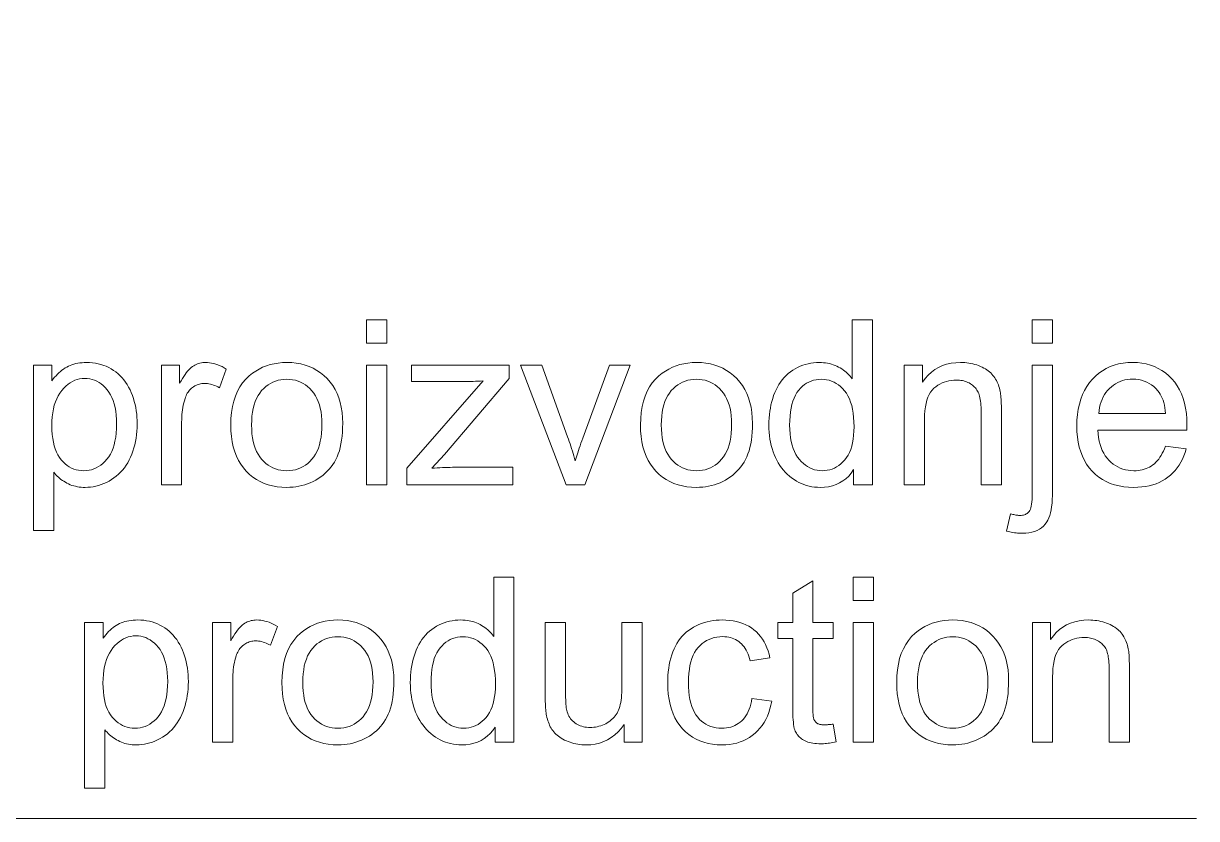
# Model space of a CAD drawing. Extents: x 0 to 297, y 0 to 532.
# Drawn here: x 252 to 273.34, y 88.15 to 102.61 of the extents above; entities that cross this region are included whole.
import ezdxf

# ---------------------------------------------------------------- set-up
doc = ezdxf.new("R2010")
doc.units = 0

msp = doc.modelspace()

# ---------------------------------------------------------------- linework, layer by layer
at = {"color": 7, "lineweight": 13}
msp.add_lwpolyline([(220.127, 125.517), (231.143, 88.152), (273.343, 88.152)], dxfattribs=at)
for points in [[(258.245, 96.799), (258.245, 97.222), (258.613, 97.222), (258.613, 96.799)], [(267.105, 94.222), (267.105, 94.497), (267.062, 94.435), (267.015, 94.38), (266.964, 94.332), (266.909, 94.29), (266.85, 94.254), (266.787, 94.225), (266.721, 94.202), (266.65, 94.186), (266.576, 94.177), (266.498, 94.173), (266.446, 94.175), (266.395, 94.179), (266.345, 94.186), (266.296, 94.196), (266.248, 94.209), (266.201, 94.225), (266.154, 94.244), (266.109, 94.265), (266.064, 94.289), (266.02, 94.317), (265.977, 94.346), (265.937, 94.378), (265.898, 94.413), (265.861, 94.449), (265.826, 94.488), (265.794, 94.529), (265.763, 94.573), (265.734, 94.618), (265.707, 94.666), (265.682, 94.717), (265.659, 94.769), (265.639, 94.822), (265.621, 94.878), (265.606, 94.934), (265.592, 94.993), (265.582, 95.052), (265.573, 95.114), (265.567, 95.177), (265.564, 95.241), (265.562, 95.307), (265.564, 95.371), (265.567, 95.435), (265.572, 95.497), (265.58, 95.558), (265.59, 95.617), (265.601, 95.676), (265.616, 95.733), (265.632, 95.789), (265.65, 95.844), (265.671, 95.897), (265.694, 95.949), (265.719, 95.998), (265.746, 96.045), (265.775, 96.09), (265.806, 96.131), (265.84, 96.171), (265.876, 96.208), (265.914, 96.242), (265.954, 96.274), (265.996, 96.304), (266.04, 96.33), (266.085, 96.354), (266.131, 96.376), (266.178, 96.394), (266.226, 96.41), (266.275, 96.422), (266.325, 96.432), (266.376, 96.439), (266.428, 96.443), (266.481, 96.445), (266.52, 96.444), (266.558, 96.441), (266.595, 96.437), (266.632, 96.432), (266.667, 96.424), (266.702, 96.415), (266.735, 96.404), (266.768, 96.392), (266.8, 96.378), (266.831, 96.362), (266.861, 96.345), (266.89, 96.327), (266.918, 96.308), (266.945, 96.288), (266.97, 96.267), (266.995, 96.244), (267.018, 96.221), (267.04, 96.197), (267.061, 96.172), (267.081, 96.146), (267.081, 97.222), (267.447, 97.222), (267.447, 94.222)], [(270.355, 96.795), (270.355, 97.222), (270.723, 97.222), (270.723, 96.795)], [(252.185, 93.39), (252.185, 96.396), (252.521, 96.396), (252.521, 96.113), (252.545, 96.146), (252.57, 96.176), (252.595, 96.205), (252.621, 96.233), (252.647, 96.258), (252.674, 96.282), (252.702, 96.305), (252.73, 96.325), (252.759, 96.345), (252.789, 96.362), (252.819, 96.378), (252.851, 96.392), (252.884, 96.404), (252.919, 96.415), (252.954, 96.424), (252.991, 96.432), (253.029, 96.437), (253.069, 96.441), (253.109, 96.444), (253.151, 96.445), (253.206, 96.443), (253.26, 96.439), (253.312, 96.432), (253.363, 96.422), (253.413, 96.409), (253.462, 96.393), (253.509, 96.375), (253.554, 96.353), (253.599, 96.329), (253.642, 96.302), (253.684, 96.272), (253.723, 96.24), (253.761, 96.205), (253.796, 96.168), (253.829, 96.129), (253.86, 96.087), (253.889, 96.043), (253.916, 95.997), (253.941, 95.948), (253.964, 95.897), (253.984, 95.845), (254.003, 95.791), (254.019, 95.736), (254.033, 95.681), (254.045, 95.624), (254.055, 95.566), (254.062, 95.508), (254.068, 95.448), (254.071, 95.387), (254.072, 95.325), (254.071, 95.259), (254.067, 95.195), (254.061, 95.131), (254.053, 95.069), (254.042, 95.009), (254.029, 94.949), (254.013, 94.891), (253.995, 94.834), (253.975, 94.779), (253.952, 94.725), (253.927, 94.673), (253.9, 94.623), (253.871, 94.576), (253.839, 94.531), (253.805, 94.489), (253.77, 94.449), (253.732, 94.412), (253.691, 94.377), (253.649, 94.345), (253.604, 94.316), (253.559, 94.289), (253.512, 94.264), (253.465, 94.243), (253.418, 94.225), (253.37, 94.209), (253.322, 94.196), (253.273, 94.186), (253.224, 94.179), (253.175, 94.175), (253.125, 94.173), (253.088, 94.174), (253.052, 94.176), (253.017, 94.18), (252.983, 94.186), (252.95, 94.193), (252.917, 94.201), (252.885, 94.211), (252.854, 94.223), (252.824, 94.236), (252.794, 94.251), (252.765, 94.267), (252.738, 94.284), (252.711, 94.301), (252.685, 94.32), (252.661, 94.339), (252.637, 94.359), (252.615, 94.38), (252.593, 94.402), (252.573, 94.424), (252.554, 94.448), (252.554, 93.39)], [(254.512, 94.222), (254.512, 96.396), (254.843, 96.396), (254.843, 96.066), (254.869, 96.111), (254.893, 96.152), (254.918, 96.191), (254.942, 96.226), (254.965, 96.258), (254.989, 96.287), (255.012, 96.313), (255.034, 96.335), (255.056, 96.355), (255.078, 96.371), (255.099, 96.385), (255.122, 96.398), (255.144, 96.409), (255.167, 96.418), (255.191, 96.426), (255.214, 96.433), (255.239, 96.438), (255.263, 96.442), (255.289, 96.444), (255.314, 96.445), (255.351, 96.444), (255.389, 96.44), (255.426, 96.434), (255.464, 96.426), (255.502, 96.415), (255.54, 96.402), (255.578, 96.387), (255.616, 96.369), (255.654, 96.349), (255.693, 96.326), (255.566, 95.984), (255.539, 96), (255.512, 96.013), (255.485, 96.025), (255.458, 96.035), (255.431, 96.044), (255.404, 96.051), (255.377, 96.057), (255.35, 96.061), (255.323, 96.063), (255.296, 96.064), (255.272, 96.063), (255.248, 96.061), (255.225, 96.058), (255.203, 96.053), (255.181, 96.046), (255.16, 96.038), (255.139, 96.029), (255.118, 96.018), (255.098, 96.005), (255.079, 95.992), (255.06, 95.976), (255.043, 95.96), (255.026, 95.943), (255.011, 95.924), (254.996, 95.905), (254.983, 95.884), (254.971, 95.862), (254.96, 95.839), (254.95, 95.815), (254.942, 95.79), (254.93, 95.75), (254.92, 95.71), (254.91, 95.669), (254.902, 95.627), (254.896, 95.584), (254.89, 95.541), (254.886, 95.497), (254.883, 95.452), (254.881, 95.407), (254.88, 95.36), (254.88, 94.222)], [(255.775, 95.309), (255.778, 95.427), (255.788, 95.538), (255.805, 95.643), (255.828, 95.742), (255.858, 95.834), (255.895, 95.921), (255.939, 96.001), (255.989, 96.075), (256.046, 96.142), (256.11, 96.203), (256.167, 96.249), (256.227, 96.29), (256.289, 96.326), (256.354, 96.358), (256.421, 96.384), (256.491, 96.406), (256.563, 96.423), (256.637, 96.435), (256.714, 96.442), (256.794, 96.445), (256.882, 96.442), (256.966, 96.433), (257.048, 96.418), (257.126, 96.398), (257.201, 96.371), (257.273, 96.339), (257.341, 96.301), (257.406, 96.257), (257.468, 96.207), (257.526, 96.151), (257.58, 96.09), (257.629, 96.025), (257.671, 95.955), (257.708, 95.88), (257.74, 95.801), (257.765, 95.718), (257.785, 95.63), (257.799, 95.538), (257.808, 95.441), (257.811, 95.34), (257.809, 95.258), (257.806, 95.179), (257.799, 95.104), (257.791, 95.033), (257.779, 94.965), (257.765, 94.901), (257.749, 94.84), (257.73, 94.783), (257.709, 94.73), (257.685, 94.68), (257.659, 94.633), (257.63, 94.588), (257.599, 94.545), (257.566, 94.505), (257.53, 94.466), (257.493, 94.43), (257.453, 94.396), (257.41, 94.364), (257.366, 94.334), (257.319, 94.306), (257.27, 94.281), (257.221, 94.258), (257.17, 94.239), (257.119, 94.221), (257.067, 94.207), (257.014, 94.195), (256.96, 94.185), (256.906, 94.179), (256.85, 94.175), (256.794, 94.173), (256.704, 94.176), (256.618, 94.185), (256.536, 94.2), (256.457, 94.22), (256.381, 94.246), (256.309, 94.279), (256.241, 94.317), (256.176, 94.361), (256.114, 94.41), (256.056, 94.466), (256.003, 94.527), (255.955, 94.593), (255.912, 94.665), (255.876, 94.741), (255.845, 94.823), (255.82, 94.91), (255.8, 95.002), (255.786, 95.099), (255.777, 95.202)], [(258.245, 94.222), (258.245, 96.396), (258.613, 96.396), (258.613, 94.222)], [(258.979, 94.222), (258.979, 94.521), (260.363, 96.109), (260.316, 96.107), (260.271, 96.105), (260.226, 96.103), (260.183, 96.101), (260.141, 96.1), (260.1, 96.099), (260.06, 96.098), (260.021, 96.097), (259.984, 96.097), (259.947, 96.097), (259.061, 96.097), (259.061, 96.396), (260.837, 96.396), (260.837, 96.152), (259.661, 94.773), (259.434, 94.521), (259.483, 94.525), (259.531, 94.528), (259.579, 94.531), (259.627, 94.533), (259.673, 94.535), (259.72, 94.537), (259.765, 94.538), (259.81, 94.539), (259.854, 94.539), (259.898, 94.54), (260.903, 94.54), (260.903, 94.222)], [(261.873, 94.222), (261.046, 96.396), (261.435, 96.396), (261.901, 95.094), (261.916, 95.052), (261.931, 95.009), (261.946, 94.966), (261.96, 94.923), (261.974, 94.879), (261.988, 94.835), (262.001, 94.791), (262.015, 94.746), (262.028, 94.702), (262.041, 94.656), (262.051, 94.691), (262.062, 94.728), (262.074, 94.766), (262.086, 94.805), (262.099, 94.846), (262.114, 94.888), (262.128, 94.931), (262.144, 94.976), (262.16, 95.022), (262.178, 95.07), (262.661, 96.396), (263.039, 96.396), (262.217, 94.222)], [(263.228, 95.309), (263.231, 95.427), (263.241, 95.538), (263.258, 95.643), (263.281, 95.742), (263.311, 95.834), (263.348, 95.921), (263.392, 96.001), (263.442, 96.075), (263.499, 96.142), (263.563, 96.203), (263.62, 96.249), (263.68, 96.29), (263.742, 96.326), (263.807, 96.358), (263.874, 96.384), (263.944, 96.406), (264.016, 96.423), (264.09, 96.435), (264.167, 96.442), (264.247, 96.445), (264.335, 96.442), (264.419, 96.433), (264.501, 96.418), (264.579, 96.398), (264.654, 96.371), (264.725, 96.339), (264.794, 96.301), (264.859, 96.257), (264.921, 96.207), (264.979, 96.151), (265.033, 96.09), (265.082, 96.025), (265.124, 95.955), (265.161, 95.88), (265.193, 95.801), (265.218, 95.718), (265.238, 95.63), (265.252, 95.538), (265.261, 95.441), (265.264, 95.34), (265.262, 95.258), (265.259, 95.179), (265.252, 95.104), (265.244, 95.033), (265.232, 94.965), (265.218, 94.901), (265.202, 94.84), (265.183, 94.783), (265.162, 94.73), (265.138, 94.68), (265.111, 94.633), (265.083, 94.588), (265.052, 94.545), (265.019, 94.505), (264.983, 94.466), (264.946, 94.43), (264.905, 94.396), (264.863, 94.364), (264.818, 94.334), (264.772, 94.306), (264.723, 94.281), (264.674, 94.258), (264.623, 94.239), (264.572, 94.221), (264.52, 94.207), (264.467, 94.195), (264.413, 94.185), (264.359, 94.179), (264.303, 94.175), (264.247, 94.173), (264.157, 94.176), (264.071, 94.185), (263.989, 94.2), (263.91, 94.22), (263.834, 94.246), (263.762, 94.279), (263.693, 94.317), (263.628, 94.361), (263.567, 94.41), (263.509, 94.466), (263.455, 94.527), (263.408, 94.593), (263.365, 94.665), (263.329, 94.741), (263.298, 94.823), (263.273, 94.91), (263.253, 95.002), (263.239, 95.099), (263.23, 95.202)], [(268.026, 94.222), (268.026, 96.396), (268.358, 96.396), (268.358, 96.087), (268.408, 96.155), (268.462, 96.216), (268.521, 96.269), (268.583, 96.316), (268.65, 96.355), (268.722, 96.388), (268.797, 96.413), (268.877, 96.43), (268.961, 96.441), (269.049, 96.445), (269.088, 96.444), (269.127, 96.442), (269.164, 96.438), (269.202, 96.434), (269.238, 96.427), (269.274, 96.419), (269.309, 96.41), (269.344, 96.4), (269.377, 96.388), (269.411, 96.374), (269.443, 96.36), (269.473, 96.344), (269.502, 96.328), (269.529, 96.311), (269.555, 96.293), (269.578, 96.274), (269.601, 96.254), (269.621, 96.233), (269.64, 96.211), (269.657, 96.189), (269.673, 96.166), (269.688, 96.141), (269.702, 96.116), (269.715, 96.09), (269.727, 96.064), (269.738, 96.036), (269.748, 96.008), (269.757, 95.978), (269.765, 95.948), (269.772, 95.917), (269.776, 95.895), (269.779, 95.87), (269.782, 95.842), (269.785, 95.81), (269.787, 95.776), (269.789, 95.739), (269.79, 95.698), (269.792, 95.655), (269.792, 95.608), (269.792, 95.559), (269.792, 94.222), (269.424, 94.222), (269.424, 95.544), (269.424, 95.588), (269.422, 95.63), (269.42, 95.669), (269.417, 95.706), (269.413, 95.741), (269.409, 95.774), (269.403, 95.804), (269.396, 95.832), (269.389, 95.858), (269.381, 95.881), (269.372, 95.903), (269.361, 95.924), (269.349, 95.944), (269.336, 95.963), (269.321, 95.981), (269.305, 95.999), (269.288, 96.015), (269.27, 96.031), (269.25, 96.045), (269.229, 96.059), (269.206, 96.072), (269.183, 96.083), (269.159, 96.093), (269.135, 96.102), (269.11, 96.109), (269.084, 96.115), (269.057, 96.12), (269.029, 96.123), (269.001, 96.125), (268.972, 96.126), (268.925, 96.124), (268.88, 96.12), (268.836, 96.112), (268.794, 96.102), (268.753, 96.088), (268.713, 96.072), (268.674, 96.052), (268.636, 96.03), (268.6, 96.005), (268.565, 95.976), (268.533, 95.944), (268.504, 95.906), (268.478, 95.862), (268.456, 95.814), (268.437, 95.76), (268.422, 95.7), (268.41, 95.636), (268.401, 95.566), (268.396, 95.49), (268.395, 95.409), (268.395, 94.222)], [(269.888, 93.379), (269.958, 93.692), (269.98, 93.687), (270, 93.682), (270.02, 93.678), (270.039, 93.674), (270.057, 93.671), (270.074, 93.668), (270.09, 93.666), (270.105, 93.665), (270.119, 93.664), (270.132, 93.664), (270.154, 93.665), (270.175, 93.667), (270.194, 93.671), (270.213, 93.676), (270.23, 93.682), (270.246, 93.691), (270.262, 93.7), (270.275, 93.712), (270.288, 93.724), (270.3, 93.738), (270.31, 93.756), (270.32, 93.777), (270.328, 93.803), (270.335, 93.834), (270.341, 93.869), (270.346, 93.909), (270.35, 93.953), (270.353, 94.001), (270.355, 94.054), (270.355, 94.112), (270.355, 96.396), (270.723, 96.396), (270.723, 94.104), (270.722, 94.026), (270.719, 93.953), (270.714, 93.885), (270.707, 93.822), (270.697, 93.764), (270.686, 93.71), (270.672, 93.662), (270.657, 93.618), (270.639, 93.579), (270.619, 93.545), (270.591, 93.506), (270.559, 93.471), (270.523, 93.441), (270.484, 93.414), (270.442, 93.392), (270.396, 93.373), (270.347, 93.359), (270.294, 93.349), (270.237, 93.342), (270.177, 93.34), (270.147, 93.341), (270.118, 93.342), (270.088, 93.344), (270.059, 93.347), (270.03, 93.35), (270.001, 93.354), (269.973, 93.36), (269.945, 93.365), (269.916, 93.372)], [(272.776, 94.922), (273.157, 94.875), (273.137, 94.81), (273.114, 94.748), (273.089, 94.689), (273.06, 94.632), (273.028, 94.579), (272.993, 94.529), (272.955, 94.481), (272.914, 94.437), (272.87, 94.396), (272.823, 94.358), (272.773, 94.323), (272.72, 94.291), (272.665, 94.264), (272.607, 94.24), (272.546, 94.219), (272.482, 94.203), (272.416, 94.19), (272.347, 94.181), (272.275, 94.175), (272.201, 94.173), (272.108, 94.176), (272.018, 94.185), (271.933, 94.2), (271.851, 94.22), (271.773, 94.247), (271.7, 94.279), (271.63, 94.317), (271.564, 94.361), (271.503, 94.411), (271.445, 94.467), (271.392, 94.528), (271.344, 94.594), (271.302, 94.664), (271.266, 94.74), (271.235, 94.82), (271.21, 94.904), (271.191, 94.994), (271.177, 95.088), (271.168, 95.187), (271.165, 95.291), (271.168, 95.398), (271.177, 95.5), (271.191, 95.598), (271.211, 95.69), (271.236, 95.778), (271.267, 95.86), (271.304, 95.938), (271.346, 96.011), (271.394, 96.079), (271.448, 96.142), (271.506, 96.199), (271.568, 96.251), (271.632, 96.296), (271.701, 96.336), (271.772, 96.369), (271.847, 96.396), (271.925, 96.418), (272.007, 96.433), (272.092, 96.442), (272.18, 96.445), (272.266, 96.442), (272.348, 96.433), (272.428, 96.418), (272.504, 96.397), (272.576, 96.371), (272.646, 96.338), (272.712, 96.299), (272.776, 96.255), (272.836, 96.204), (272.893, 96.148), (272.945, 96.086), (272.992, 96.02), (273.033, 95.948), (273.069, 95.872), (273.1, 95.791), (273.125, 95.705), (273.144, 95.614), (273.158, 95.519), (273.166, 95.418), (273.169, 95.313), (273.169, 95.306), (273.169, 95.299), (273.169, 95.291), (273.169, 95.282), (273.168, 95.272), (273.168, 95.262), (273.168, 95.251), (273.168, 95.24), (273.167, 95.228), (273.167, 95.215), (271.546, 95.215), (271.552, 95.145), (271.561, 95.078), (271.573, 95.015), (271.588, 94.955), (271.607, 94.899), (271.629, 94.846), (271.654, 94.796), (271.682, 94.749), (271.714, 94.706), (271.749, 94.667), (271.786, 94.63), (271.825, 94.598), (271.866, 94.569), (271.909, 94.545), (271.953, 94.524), (272, 94.507), (272.048, 94.493), (272.098, 94.484), (272.149, 94.478), (272.203, 94.476), (272.243, 94.477), (272.282, 94.48), (272.319, 94.486), (272.356, 94.493), (272.391, 94.503), (272.425, 94.515), (272.458, 94.528), (272.489, 94.544), (272.52, 94.562), (272.549, 94.583), (272.577, 94.605), (272.604, 94.63), (272.629, 94.658), (272.654, 94.688), (272.677, 94.721), (272.699, 94.756), (272.72, 94.794), (272.74, 94.834), (272.759, 94.877)], [(252.519, 95.297), (252.52, 95.215), (252.526, 95.138), (252.534, 95.065), (252.546, 94.996), (252.561, 94.932), (252.58, 94.872), (252.602, 94.817), (252.627, 94.766), (252.656, 94.719), (252.689, 94.677), (252.723, 94.639), (252.759, 94.605), (252.797, 94.574), (252.836, 94.548), (252.876, 94.526), (252.918, 94.508), (252.962, 94.494), (253.006, 94.484), (253.052, 94.478), (253.1, 94.476), (253.148, 94.478), (253.195, 94.485), (253.241, 94.495), (253.285, 94.509), (253.328, 94.528), (253.369, 94.551), (253.409, 94.578), (253.448, 94.609), (253.485, 94.644), (253.52, 94.684), (253.554, 94.728), (253.583, 94.776), (253.61, 94.829), (253.632, 94.887), (253.652, 94.949), (253.667, 95.015), (253.68, 95.086), (253.688, 95.162), (253.694, 95.243), (253.695, 95.327), (253.694, 95.408), (253.689, 95.485), (253.68, 95.558), (253.668, 95.626), (253.653, 95.691), (253.634, 95.751), (253.612, 95.807), (253.586, 95.859), (253.557, 95.906), (253.525, 95.95), (253.49, 95.989), (253.454, 96.024), (253.416, 96.055), (253.377, 96.082), (253.337, 96.105), (253.296, 96.123), (253.253, 96.138), (253.209, 96.148), (253.163, 96.154), (253.116, 96.156), (253.07, 96.154), (253.024, 96.147), (252.98, 96.136), (252.937, 96.121), (252.895, 96.101), (252.853, 96.077), (252.813, 96.048), (252.774, 96.015), (252.737, 95.978), (252.7, 95.936), (252.665, 95.89), (252.635, 95.84), (252.608, 95.786), (252.584, 95.728), (252.564, 95.666), (252.548, 95.6), (252.535, 95.531), (252.526, 95.457), (252.521, 95.379)], [(256.153, 95.309), (256.155, 95.228), (256.16, 95.15), (256.17, 95.077), (256.182, 95.009), (256.199, 94.944), (256.219, 94.884), (256.242, 94.827), (256.27, 94.775), (256.301, 94.728), (256.335, 94.684), (256.373, 94.644), (256.412, 94.609), (256.453, 94.578), (256.496, 94.551), (256.541, 94.528), (256.588, 94.509), (256.636, 94.495), (256.687, 94.485), (256.739, 94.478), (256.794, 94.476), (256.848, 94.478), (256.9, 94.485), (256.95, 94.495), (256.998, 94.51), (257.045, 94.528), (257.09, 94.551), (257.132, 94.578), (257.173, 94.61), (257.213, 94.645), (257.25, 94.685), (257.285, 94.729), (257.316, 94.777), (257.343, 94.83), (257.367, 94.887), (257.387, 94.948), (257.403, 95.014), (257.416, 95.084), (257.425, 95.159), (257.43, 95.238), (257.432, 95.321), (257.43, 95.4), (257.425, 95.475), (257.416, 95.546), (257.403, 95.613), (257.386, 95.676), (257.366, 95.735), (257.342, 95.79), (257.315, 95.841), (257.284, 95.889), (257.249, 95.932), (257.211, 95.972), (257.172, 96.007), (257.131, 96.038), (257.088, 96.065), (257.044, 96.088), (256.997, 96.107), (256.949, 96.121), (256.899, 96.132), (256.847, 96.138), (256.794, 96.14), (256.739, 96.138), (256.687, 96.132), (256.636, 96.121), (256.588, 96.107), (256.541, 96.088), (256.496, 96.065), (256.453, 96.039), (256.412, 96.008), (256.373, 95.972), (256.335, 95.933), (256.301, 95.89), (256.27, 95.842), (256.242, 95.79), (256.219, 95.734), (256.199, 95.674), (256.182, 95.609), (256.17, 95.541), (256.16, 95.468), (256.155, 95.39)], [(263.606, 95.309), (263.608, 95.228), (263.613, 95.15), (263.622, 95.077), (263.635, 95.009), (263.652, 94.944), (263.672, 94.884), (263.695, 94.827), (263.723, 94.775), (263.754, 94.728), (263.788, 94.684), (263.826, 94.644), (263.865, 94.609), (263.906, 94.578), (263.949, 94.551), (263.994, 94.528), (264.041, 94.509), (264.089, 94.495), (264.14, 94.485), (264.192, 94.478), (264.247, 94.476), (264.301, 94.478), (264.353, 94.485), (264.403, 94.495), (264.451, 94.51), (264.498, 94.528), (264.543, 94.551), (264.585, 94.578), (264.626, 94.61), (264.666, 94.645), (264.703, 94.685), (264.738, 94.729), (264.769, 94.777), (264.796, 94.83), (264.82, 94.887), (264.84, 94.948), (264.856, 95.014), (264.869, 95.084), (264.878, 95.159), (264.883, 95.238), (264.885, 95.321), (264.883, 95.4), (264.878, 95.475), (264.869, 95.546), (264.856, 95.613), (264.839, 95.676), (264.819, 95.735), (264.795, 95.79), (264.768, 95.841), (264.737, 95.889), (264.702, 95.932), (264.664, 95.972), (264.625, 96.007), (264.584, 96.038), (264.541, 96.065), (264.497, 96.088), (264.45, 96.107), (264.402, 96.121), (264.352, 96.132), (264.3, 96.138), (264.247, 96.14), (264.192, 96.138), (264.14, 96.132), (264.089, 96.121), (264.041, 96.107), (263.994, 96.088), (263.949, 96.065), (263.906, 96.039), (263.865, 96.008), (263.826, 95.972), (263.788, 95.933), (263.754, 95.89), (263.723, 95.842), (263.695, 95.79), (263.672, 95.734), (263.652, 95.674), (263.635, 95.609), (263.622, 95.541), (263.613, 95.468), (263.608, 95.39)], [(265.941, 95.307), (265.943, 95.226), (265.948, 95.148), (265.957, 95.076), (265.969, 95.007), (265.985, 94.942), (266.004, 94.882), (266.027, 94.826), (266.054, 94.774), (266.084, 94.726), (266.117, 94.683), (266.153, 94.644), (266.19, 94.608), (266.228, 94.577), (266.268, 94.551), (266.309, 94.528), (266.351, 94.509), (266.394, 94.495), (266.439, 94.484), (266.485, 94.478), (266.532, 94.476), (266.58, 94.478), (266.626, 94.484), (266.671, 94.494), (266.714, 94.508), (266.756, 94.526), (266.796, 94.547), (266.835, 94.573), (266.872, 94.603), (266.908, 94.636), (266.943, 94.674), (266.975, 94.715), (267.004, 94.761), (267.029, 94.811), (267.051, 94.865), (267.069, 94.923), (267.085, 94.985), (267.096, 95.052), (267.105, 95.123), (267.11, 95.197), (267.112, 95.276), (267.11, 95.363), (267.105, 95.445), (267.096, 95.523), (267.084, 95.595), (267.069, 95.663), (267.05, 95.726), (267.027, 95.785), (267.002, 95.838), (266.972, 95.887), (266.94, 95.931), (266.904, 95.971), (266.868, 96.006), (266.829, 96.038), (266.789, 96.065), (266.748, 96.088), (266.705, 96.107), (266.66, 96.121), (266.614, 96.132), (266.566, 96.138), (266.516, 96.14), (266.468, 96.138), (266.421, 96.132), (266.376, 96.122), (266.333, 96.108), (266.291, 96.09), (266.25, 96.068), (266.212, 96.042), (266.175, 96.012), (266.139, 95.977), (266.106, 95.939), (266.074, 95.897), (266.046, 95.85), (266.022, 95.798), (266, 95.742), (265.982, 95.681), (265.967, 95.615), (265.956, 95.545), (265.948, 95.47), (265.943, 95.391)], [(271.567, 95.518), (272.78, 95.518), (272.774, 95.571), (272.767, 95.622), (272.757, 95.67), (272.746, 95.715), (272.733, 95.758), (272.718, 95.798), (272.702, 95.835), (272.683, 95.869), (272.663, 95.9), (272.641, 95.929), (272.605, 95.97), (272.566, 96.006), (272.526, 96.038), (272.483, 96.065), (272.439, 96.089), (272.392, 96.108), (272.343, 96.123), (272.293, 96.133), (272.24, 96.14), (272.185, 96.142), (272.135, 96.14), (272.086, 96.135), (272.04, 96.127), (271.994, 96.115), (271.951, 96.099), (271.909, 96.081), (271.869, 96.059), (271.83, 96.033), (271.793, 96.004), (271.758, 95.972), (271.725, 95.937), (271.695, 95.9), (271.668, 95.86), (271.644, 95.818), (271.624, 95.774), (271.606, 95.727), (271.591, 95.678), (271.58, 95.627), (271.572, 95.574)], [(260.583, 89.54), (260.583, 89.815), (260.539, 89.753), (260.492, 89.698), (260.441, 89.65), (260.386, 89.608), (260.327, 89.572), (260.265, 89.543), (260.198, 89.52), (260.127, 89.504), (260.053, 89.494), (259.975, 89.491), (259.923, 89.493), (259.872, 89.497), (259.823, 89.504), (259.774, 89.514), (259.725, 89.527), (259.678, 89.543), (259.632, 89.561), (259.586, 89.583), (259.541, 89.607), (259.497, 89.634), (259.454, 89.664), (259.414, 89.696), (259.375, 89.731), (259.338, 89.767), (259.304, 89.806), (259.271, 89.847), (259.24, 89.891), (259.211, 89.936), (259.184, 89.984), (259.159, 90.035), (259.137, 90.087), (259.116, 90.14), (259.098, 90.196), (259.083, 90.252), (259.07, 90.311), (259.059, 90.37), (259.05, 90.432), (259.044, 90.495), (259.041, 90.559), (259.04, 90.625), (259.041, 90.689), (259.044, 90.753), (259.049, 90.815), (259.057, 90.876), (259.067, 90.935), (259.079, 90.994), (259.093, 91.051), (259.109, 91.107), (259.127, 91.162), (259.148, 91.215), (259.171, 91.267), (259.196, 91.316), (259.223, 91.363), (259.252, 91.407), (259.284, 91.449), (259.317, 91.489), (259.353, 91.526), (259.391, 91.56), (259.431, 91.592), (259.473, 91.621), (259.517, 91.648), (259.562, 91.672), (259.608, 91.693), (259.655, 91.712), (259.703, 91.727), (259.752, 91.74), (259.802, 91.75), (259.853, 91.757), (259.905, 91.761), (259.958, 91.763), (259.997, 91.762), (260.035, 91.759), (260.072, 91.755), (260.109, 91.749), (260.144, 91.742), (260.179, 91.733), (260.212, 91.722), (260.245, 91.71), (260.277, 91.696), (260.308, 91.68), (260.338, 91.663), (260.367, 91.645), (260.395, 91.626), (260.422, 91.605), (260.448, 91.584), (260.472, 91.562), (260.495, 91.539), (260.517, 91.515), (260.538, 91.49), (260.558, 91.464), (260.558, 92.54), (260.924, 92.54), (260.924, 89.54)], [(266.734, 89.87), (266.787, 89.544), (266.756, 89.538), (266.726, 89.533), (266.697, 89.528), (266.668, 89.523), (266.64, 89.52), (266.612, 89.517), (266.586, 89.515), (266.559, 89.513), (266.534, 89.512), (266.509, 89.512), (266.47, 89.512), (266.432, 89.514), (266.397, 89.517), (266.363, 89.522), (266.331, 89.528), (266.301, 89.535), (266.272, 89.543), (266.246, 89.552), (266.221, 89.563), (266.198, 89.575), (266.176, 89.588), (266.156, 89.602), (266.137, 89.617), (266.12, 89.632), (266.104, 89.649), (266.089, 89.666), (266.075, 89.683), (266.063, 89.702), (266.052, 89.722), (266.042, 89.742), (266.034, 89.765), (266.026, 89.792), (266.019, 89.824), (266.013, 89.861), (266.009, 89.902), (266.004, 89.948), (266.001, 89.998), (265.999, 90.053), (265.998, 90.113), (265.997, 90.177), (265.997, 91.427), (265.727, 91.427), (265.727, 91.714), (265.997, 91.714), (265.997, 92.252), (266.364, 92.473), (266.364, 91.714), (266.734, 91.714), (266.734, 91.427), (266.364, 91.427), (266.364, 90.156), (266.364, 90.126), (266.364, 90.098), (266.365, 90.072), (266.367, 90.048), (266.368, 90.027), (266.371, 90.008), (266.373, 89.991), (266.376, 89.976), (266.379, 89.964), (266.383, 89.954), (266.387, 89.945), (266.392, 89.936), (266.397, 89.928), (266.403, 89.921), (266.409, 89.913), (266.415, 89.906), (266.422, 89.9), (266.43, 89.893), (266.438, 89.888), (266.446, 89.882), (266.456, 89.877), (266.466, 89.872), (266.476, 89.868), (266.488, 89.865), (266.5, 89.862), (266.513, 89.86), (266.527, 89.858), (266.541, 89.857), (266.556, 89.856), (266.572, 89.855), (266.585, 89.856), (266.598, 89.856), (266.613, 89.857), (266.628, 89.858), (266.643, 89.859), (266.66, 89.861), (266.677, 89.862), (266.695, 89.865), (266.714, 89.867)], [(267.096, 92.117), (267.096, 92.54), (267.465, 92.54), (267.465, 92.117)], [(253.115, 88.707), (253.115, 91.714), (253.451, 91.714), (253.451, 91.431), (253.475, 91.463), (253.5, 91.494), (253.525, 91.523), (253.551, 91.551), (253.577, 91.576), (253.604, 91.6), (253.632, 91.623), (253.66, 91.643), (253.689, 91.662), (253.719, 91.68), (253.749, 91.696), (253.781, 91.71), (253.814, 91.722), (253.849, 91.733), (253.884, 91.742), (253.921, 91.749), (253.959, 91.755), (253.999, 91.759), (254.039, 91.762), (254.081, 91.763), (254.136, 91.761), (254.19, 91.757), (254.242, 91.75), (254.293, 91.74), (254.343, 91.727), (254.392, 91.711), (254.439, 91.692), (254.485, 91.671), (254.529, 91.647), (254.572, 91.619), (254.614, 91.59), (254.653, 91.557), (254.691, 91.523), (254.726, 91.486), (254.759, 91.447), (254.79, 91.405), (254.819, 91.361), (254.846, 91.315), (254.871, 91.266), (254.894, 91.215), (254.914, 91.163), (254.933, 91.109), (254.949, 91.054), (254.963, 90.999), (254.975, 90.942), (254.985, 90.884), (254.992, 90.825), (254.998, 90.766), (255.001, 90.705), (255.002, 90.643), (255.001, 90.577), (254.997, 90.513), (254.991, 90.449), (254.983, 90.387), (254.972, 90.326), (254.959, 90.267), (254.943, 90.209), (254.925, 90.152), (254.905, 90.097), (254.882, 90.043), (254.857, 89.991), (254.83, 89.941), (254.801, 89.894), (254.769, 89.849), (254.736, 89.807), (254.7, 89.767), (254.662, 89.73), (254.621, 89.695), (254.579, 89.663), (254.534, 89.633), (254.489, 89.606), (254.442, 89.582), (254.395, 89.561), (254.348, 89.542), (254.3, 89.527), (254.252, 89.514), (254.203, 89.504), (254.154, 89.497), (254.105, 89.493), (254.055, 89.491), (254.018, 89.492), (253.982, 89.494), (253.947, 89.498), (253.913, 89.504), (253.88, 89.511), (253.847, 89.519), (253.815, 89.529), (253.784, 89.541), (253.754, 89.554), (253.724, 89.569), (253.695, 89.585), (253.668, 89.602), (253.641, 89.619), (253.615, 89.638), (253.591, 89.657), (253.567, 89.677), (253.545, 89.698), (253.523, 89.72), (253.503, 89.742), (253.484, 89.765), (253.484, 88.707)], [(255.442, 89.54), (255.442, 91.714), (255.774, 91.714), (255.774, 91.384), (255.799, 91.429), (255.824, 91.47), (255.848, 91.509), (255.872, 91.544), (255.896, 91.576), (255.919, 91.605), (255.942, 91.631), (255.964, 91.653), (255.986, 91.673), (256.008, 91.689), (256.03, 91.703), (256.052, 91.716), (256.074, 91.727), (256.097, 91.736), (256.121, 91.744), (256.145, 91.751), (256.169, 91.756), (256.194, 91.76), (256.219, 91.762), (256.244, 91.763), (256.282, 91.761), (256.319, 91.758), (256.357, 91.752), (256.394, 91.744), (256.432, 91.733), (256.47, 91.72), (256.508, 91.705), (256.546, 91.687), (256.584, 91.667), (256.623, 91.644), (256.496, 91.302), (256.469, 91.317), (256.442, 91.331), (256.415, 91.343), (256.388, 91.353), (256.361, 91.362), (256.334, 91.369), (256.307, 91.375), (256.28, 91.379), (256.253, 91.381), (256.226, 91.382), (256.202, 91.381), (256.178, 91.379), (256.156, 91.376), (256.133, 91.37), (256.111, 91.364), (256.09, 91.356), (256.069, 91.346), (256.048, 91.336), (256.028, 91.323), (256.009, 91.309), (255.99, 91.294), (255.973, 91.278), (255.956, 91.261), (255.941, 91.242), (255.927, 91.223), (255.913, 91.202), (255.901, 91.18), (255.89, 91.157), (255.881, 91.133), (255.872, 91.108), (255.86, 91.068), (255.85, 91.028), (255.84, 90.987), (255.832, 90.945), (255.826, 90.902), (255.82, 90.859), (255.816, 90.815), (255.813, 90.77), (255.811, 90.724), (255.81, 90.678), (255.81, 89.54)], [(256.705, 90.627), (256.708, 90.745), (256.718, 90.856), (256.735, 90.961), (256.758, 91.06), (256.789, 91.152), (256.825, 91.239), (256.869, 91.319), (256.919, 91.392), (256.977, 91.46), (257.04, 91.521), (257.098, 91.567), (257.157, 91.608), (257.22, 91.644), (257.284, 91.676), (257.351, 91.702), (257.421, 91.724), (257.493, 91.741), (257.567, 91.753), (257.644, 91.76), (257.724, 91.763), (257.812, 91.76), (257.896, 91.751), (257.978, 91.736), (258.056, 91.716), (258.131, 91.689), (258.203, 91.657), (258.271, 91.619), (258.336, 91.575), (258.398, 91.525), (258.456, 91.469), (258.51, 91.408), (258.559, 91.343), (258.601, 91.273), (258.638, 91.198), (258.67, 91.119), (258.695, 91.036), (258.715, 90.948), (258.729, 90.856), (258.738, 90.759), (258.741, 90.658), (258.74, 90.576), (258.736, 90.497), (258.729, 90.422), (258.721, 90.351), (258.709, 90.283), (258.695, 90.219), (258.679, 90.158), (258.66, 90.101), (258.639, 90.048), (258.615, 89.998), (258.589, 89.951), (258.56, 89.906), (258.529, 89.863), (258.496, 89.823), (258.46, 89.784), (258.423, 89.748), (258.383, 89.714), (258.34, 89.682), (258.296, 89.652), (258.249, 89.624), (258.2, 89.599), (258.151, 89.576), (258.1, 89.556), (258.049, 89.539), (257.997, 89.524), (257.944, 89.512), (257.89, 89.503), (257.836, 89.497), (257.78, 89.493), (257.724, 89.491), (257.634, 89.494), (257.548, 89.503), (257.466, 89.518), (257.387, 89.538), (257.311, 89.564), (257.239, 89.597), (257.171, 89.635), (257.106, 89.678), (257.044, 89.728), (256.986, 89.784), (256.933, 89.845), (256.885, 89.911), (256.843, 89.983), (256.806, 90.059), (256.775, 90.141), (256.75, 90.228), (256.73, 90.32), (256.716, 90.417), (256.707, 90.519)], [(262.928, 89.54), (262.928, 89.86), (262.875, 89.79), (262.819, 89.727), (262.759, 89.672), (262.696, 89.624), (262.628, 89.583), (262.558, 89.55), (262.483, 89.524), (262.405, 89.506), (262.323, 89.495), (262.238, 89.491), (262.2, 89.492), (262.162, 89.494), (262.125, 89.498), (262.088, 89.503), (262.052, 89.51), (262.016, 89.518), (261.981, 89.527), (261.947, 89.538), (261.913, 89.551), (261.879, 89.565), (261.846, 89.58), (261.816, 89.596), (261.787, 89.612), (261.759, 89.63), (261.734, 89.648), (261.71, 89.667), (261.688, 89.687), (261.667, 89.707), (261.648, 89.728), (261.631, 89.75), (261.616, 89.773), (261.601, 89.797), (261.587, 89.821), (261.574, 89.847), (261.563, 89.874), (261.552, 89.902), (261.542, 89.931), (261.533, 89.961), (261.525, 89.991), (261.518, 90.023), (261.513, 90.046), (261.51, 90.072), (261.506, 90.1), (261.503, 90.13), (261.501, 90.163), (261.499, 90.199), (261.497, 90.237), (261.496, 90.278), (261.495, 90.321), (261.495, 90.367), (261.495, 91.714), (261.864, 91.714), (261.864, 90.508), (261.864, 90.452), (261.865, 90.4), (261.866, 90.352), (261.867, 90.308), (261.869, 90.267), (261.872, 90.23), (261.875, 90.197), (261.878, 90.167), (261.882, 90.141), (261.886, 90.119), (261.894, 90.091), (261.903, 90.064), (261.914, 90.038), (261.926, 90.013), (261.94, 89.99), (261.956, 89.968), (261.973, 89.947), (261.992, 89.927), (262.012, 89.908), (262.033, 89.891), (262.056, 89.876), (262.081, 89.861), (262.106, 89.849), (262.132, 89.838), (262.159, 89.829), (262.188, 89.822), (262.217, 89.816), (262.248, 89.812), (262.279, 89.809), (262.312, 89.808), (262.345, 89.809), (262.377, 89.812), (262.409, 89.816), (262.441, 89.822), (262.472, 89.83), (262.503, 89.839), (262.534, 89.85), (262.564, 89.863), (262.594, 89.877), (262.623, 89.893), (262.651, 89.911), (262.678, 89.93), (262.702, 89.95), (262.725, 89.971), (262.747, 89.994), (262.767, 90.017), (262.785, 90.042), (262.801, 90.068), (262.816, 90.096), (262.828, 90.125), (262.84, 90.155), (262.85, 90.188), (262.859, 90.224), (262.867, 90.263), (262.874, 90.304), (262.879, 90.348), (262.883, 90.394), (262.886, 90.443), (262.888, 90.495), (262.889, 90.549), (262.889, 91.714), (263.257, 91.714), (263.257, 89.54)], [(265.252, 90.336), (265.615, 90.289), (265.601, 90.216), (265.583, 90.146), (265.562, 90.079), (265.538, 90.016), (265.509, 89.955), (265.477, 89.898), (265.441, 89.845), (265.401, 89.794), (265.358, 89.747), (265.311, 89.703), (265.261, 89.663), (265.208, 89.627), (265.154, 89.595), (265.097, 89.567), (265.038, 89.544), (264.977, 89.525), (264.914, 89.51), (264.848, 89.5), (264.78, 89.493), (264.71, 89.491), (264.623, 89.494), (264.539, 89.503), (264.458, 89.517), (264.381, 89.538), (264.308, 89.564), (264.238, 89.596), (264.171, 89.634), (264.108, 89.678), (264.049, 89.727), (263.993, 89.783), (263.941, 89.844), (263.895, 89.91), (263.855, 89.981), (263.819, 90.057), (263.789, 90.138), (263.765, 90.224), (263.746, 90.315), (263.733, 90.411), (263.724, 90.512), (263.722, 90.619), (263.723, 90.688), (263.726, 90.756), (263.732, 90.822), (263.74, 90.886), (263.751, 90.949), (263.764, 91.009), (263.779, 91.068), (263.796, 91.126), (263.816, 91.181), (263.838, 91.235), (263.863, 91.286), (263.89, 91.335), (263.919, 91.381), (263.951, 91.425), (263.985, 91.466), (264.022, 91.504), (264.061, 91.54), (264.103, 91.573), (264.147, 91.603), (264.193, 91.631), (264.242, 91.656), (264.29, 91.678), (264.34, 91.698), (264.391, 91.715), (264.442, 91.73), (264.495, 91.742), (264.548, 91.751), (264.602, 91.757), (264.657, 91.761), (264.712, 91.763), (264.782, 91.761), (264.849, 91.756), (264.913, 91.747), (264.975, 91.734), (265.034, 91.718), (265.091, 91.698), (265.145, 91.675), (265.196, 91.648), (265.245, 91.618), (265.291, 91.584), (265.335, 91.546), (265.375, 91.506), (265.412, 91.463), (265.445, 91.416), (265.476, 91.367), (265.503, 91.315), (265.527, 91.259), (265.548, 91.201), (265.566, 91.139), (265.58, 91.075), (265.222, 91.02), (265.211, 91.063), (265.198, 91.103), (265.184, 91.141), (265.168, 91.178), (265.151, 91.212), (265.132, 91.244), (265.111, 91.273), (265.089, 91.301), (265.066, 91.326), (265.041, 91.349), (265.014, 91.37), (264.986, 91.389), (264.958, 91.406), (264.928, 91.42), (264.897, 91.432), (264.865, 91.442), (264.832, 91.45), (264.798, 91.455), (264.763, 91.459), (264.727, 91.46), (264.672, 91.458), (264.619, 91.452), (264.569, 91.442), (264.521, 91.428), (264.474, 91.41), (264.43, 91.388), (264.388, 91.362), (264.348, 91.332), (264.31, 91.298), (264.274, 91.26), (264.241, 91.218), (264.212, 91.171), (264.186, 91.12), (264.163, 91.064), (264.144, 91.003), (264.128, 90.937), (264.116, 90.867), (264.107, 90.792), (264.102, 90.713), (264.1, 90.629), (264.102, 90.544), (264.107, 90.463), (264.115, 90.388), (264.127, 90.317), (264.142, 90.251), (264.161, 90.19), (264.183, 90.133), (264.208, 90.082), (264.236, 90.035), (264.268, 89.993), (264.303, 89.955), (264.339, 89.921), (264.378, 89.891), (264.419, 89.866), (264.461, 89.844), (264.506, 89.826), (264.553, 89.812), (264.602, 89.802), (264.653, 89.796), (264.706, 89.794), (264.749, 89.795), (264.79, 89.799), (264.83, 89.806), (264.868, 89.815), (264.905, 89.827), (264.941, 89.842), (264.975, 89.859), (265.007, 89.879), (265.038, 89.902), (265.068, 89.927), (265.096, 89.955), (265.122, 89.986), (265.146, 90.02), (265.167, 90.056), (265.187, 90.096), (265.204, 90.138), (265.22, 90.183), (265.233, 90.232), (265.244, 90.283)], [(267.096, 89.54), (267.096, 91.714), (267.465, 91.714), (267.465, 89.54)], [(267.888, 90.627), (267.892, 90.745), (267.902, 90.856), (267.918, 90.961), (267.942, 91.06), (267.972, 91.152), (268.009, 91.239), (268.053, 91.319), (268.103, 91.392), (268.16, 91.46), (268.224, 91.521), (268.281, 91.567), (268.341, 91.608), (268.403, 91.644), (268.468, 91.676), (268.535, 91.702), (268.604, 91.724), (268.676, 91.741), (268.751, 91.753), (268.828, 91.76), (268.907, 91.763), (268.995, 91.76), (269.08, 91.751), (269.161, 91.736), (269.24, 91.716), (269.314, 91.689), (269.386, 91.657), (269.454, 91.619), (269.52, 91.575), (269.581, 91.525), (269.64, 91.469), (269.694, 91.408), (269.742, 91.343), (269.785, 91.273), (269.822, 91.198), (269.853, 91.119), (269.879, 91.036), (269.899, 90.948), (269.913, 90.856), (269.921, 90.759), (269.924, 90.658), (269.923, 90.576), (269.919, 90.497), (269.913, 90.422), (269.904, 90.351), (269.893, 90.283), (269.879, 90.219), (269.863, 90.158), (269.844, 90.101), (269.822, 90.048), (269.798, 89.998), (269.772, 89.951), (269.744, 89.906), (269.713, 89.863), (269.679, 89.823), (269.644, 89.784), (269.606, 89.748), (269.566, 89.714), (269.524, 89.682), (269.479, 89.652), (269.432, 89.624), (269.384, 89.599), (269.334, 89.576), (269.284, 89.556), (269.233, 89.539), (269.181, 89.524), (269.128, 89.512), (269.074, 89.503), (269.019, 89.497), (268.964, 89.493), (268.907, 89.491), (268.818, 89.494), (268.732, 89.503), (268.649, 89.518), (268.57, 89.538), (268.495, 89.564), (268.423, 89.597), (268.354, 89.635), (268.289, 89.678), (268.228, 89.728), (268.17, 89.784), (268.116, 89.845), (268.068, 89.911), (268.026, 89.983), (267.989, 90.059), (267.958, 90.141), (267.933, 90.228), (267.913, 90.32), (267.899, 90.417), (267.891, 90.519)], [(270.356, 89.54), (270.356, 91.714), (270.688, 91.714), (270.688, 91.405), (270.738, 91.473), (270.792, 91.533), (270.85, 91.587), (270.913, 91.634), (270.98, 91.673), (271.052, 91.705), (271.127, 91.73), (271.207, 91.748), (271.291, 91.759), (271.379, 91.763), (271.418, 91.762), (271.457, 91.76), (271.494, 91.756), (271.531, 91.751), (271.568, 91.745), (271.604, 91.737), (271.639, 91.728), (271.673, 91.718), (271.707, 91.705), (271.74, 91.692), (271.773, 91.678), (271.803, 91.662), (271.832, 91.646), (271.859, 91.629), (271.884, 91.61), (271.908, 91.592), (271.93, 91.572), (271.951, 91.551), (271.97, 91.529), (271.987, 91.507), (272.003, 91.484), (272.018, 91.459), (272.032, 91.434), (272.045, 91.408), (272.057, 91.382), (272.068, 91.354), (272.078, 91.325), (272.087, 91.296), (272.095, 91.266), (272.102, 91.235), (272.106, 91.213), (272.109, 91.188), (272.112, 91.16), (272.115, 91.128), (272.117, 91.094), (272.119, 91.057), (272.12, 91.016), (272.121, 90.973), (272.122, 90.926), (272.122, 90.877), (272.122, 89.54), (271.754, 89.54), (271.754, 90.862), (271.753, 90.906), (271.752, 90.948), (271.75, 90.987), (271.747, 91.024), (271.743, 91.059), (271.738, 91.092), (271.733, 91.122), (271.726, 91.15), (271.719, 91.175), (271.711, 91.199), (271.702, 91.221), (271.691, 91.242), (271.679, 91.262), (271.666, 91.281), (271.651, 91.299), (271.635, 91.317), (271.618, 91.333), (271.599, 91.349), (271.58, 91.363), (271.558, 91.377), (271.536, 91.39), (271.513, 91.401), (271.489, 91.411), (271.465, 91.42), (271.439, 91.427), (271.413, 91.433), (271.387, 91.437), (271.359, 91.441), (271.331, 91.443), (271.302, 91.443), (271.255, 91.442), (271.21, 91.437), (271.166, 91.43), (271.124, 91.42), (271.082, 91.406), (271.042, 91.39), (271.004, 91.37), (270.966, 91.348), (270.93, 91.322), (270.895, 91.294), (270.863, 91.262), (270.834, 91.224), (270.808, 91.18), (270.786, 91.132), (270.767, 91.078), (270.752, 91.018), (270.74, 90.954), (270.731, 90.883), (270.726, 90.808), (270.724, 90.727), (270.724, 89.54)], [(253.449, 90.615), (253.451, 90.533), (253.456, 90.456), (253.464, 90.383), (253.476, 90.314), (253.491, 90.25), (253.51, 90.19), (253.532, 90.135), (253.558, 90.084), (253.586, 90.037), (253.619, 89.995), (253.653, 89.957), (253.69, 89.922), (253.727, 89.892), (253.766, 89.866), (253.806, 89.844), (253.848, 89.826), (253.892, 89.812), (253.936, 89.802), (253.982, 89.796), (254.03, 89.794), (254.078, 89.796), (254.125, 89.802), (254.171, 89.813), (254.215, 89.827), (254.258, 89.846), (254.299, 89.869), (254.339, 89.896), (254.378, 89.927), (254.415, 89.962), (254.451, 90.002), (254.484, 90.046), (254.514, 90.094), (254.54, 90.147), (254.563, 90.204), (254.582, 90.267), (254.598, 90.333), (254.61, 90.404), (254.619, 90.48), (254.624, 90.56), (254.626, 90.645), (254.624, 90.726), (254.619, 90.803), (254.61, 90.876), (254.598, 90.944), (254.583, 91.009), (254.564, 91.069), (254.542, 91.125), (254.516, 91.176), (254.487, 91.224), (254.455, 91.267), (254.42, 91.307), (254.384, 91.342), (254.346, 91.373), (254.307, 91.4), (254.267, 91.422), (254.226, 91.441), (254.183, 91.456), (254.139, 91.466), (254.093, 91.472), (254.046, 91.474), (254, 91.472), (253.954, 91.465), (253.91, 91.454), (253.867, 91.439), (253.825, 91.419), (253.784, 91.395), (253.744, 91.366), (253.705, 91.333), (253.667, 91.296), (253.63, 91.254), (253.596, 91.208), (253.565, 91.158), (253.538, 91.104), (253.514, 91.046), (253.494, 90.984), (253.478, 90.918), (253.465, 90.848), (253.456, 90.774), (253.451, 90.697)], [(257.083, 90.627), (257.085, 90.546), (257.091, 90.468), (257.1, 90.395), (257.112, 90.327), (257.129, 90.262), (257.149, 90.201), (257.172, 90.145), (257.2, 90.093), (257.231, 90.045), (257.265, 90.002), (257.303, 89.962), (257.342, 89.927), (257.383, 89.896), (257.426, 89.869), (257.471, 89.846), (257.518, 89.827), (257.566, 89.813), (257.617, 89.802), (257.669, 89.796), (257.724, 89.794), (257.778, 89.796), (257.83, 89.802), (257.88, 89.813), (257.928, 89.827), (257.975, 89.846), (258.02, 89.869), (258.063, 89.896), (258.104, 89.928), (258.143, 89.963), (258.18, 90.003), (258.215, 90.047), (258.246, 90.095), (258.273, 90.148), (258.297, 90.205), (258.317, 90.266), (258.333, 90.332), (258.346, 90.402), (258.355, 90.477), (258.36, 90.556), (258.362, 90.639), (258.36, 90.718), (258.355, 90.793), (258.346, 90.864), (258.333, 90.93), (258.316, 90.993), (258.296, 91.053), (258.272, 91.108), (258.245, 91.159), (258.214, 91.207), (258.179, 91.25), (258.142, 91.29), (258.102, 91.325), (258.061, 91.356), (258.018, 91.383), (257.974, 91.406), (257.927, 91.425), (257.879, 91.439), (257.829, 91.449), (257.777, 91.456), (257.724, 91.458), (257.669, 91.456), (257.617, 91.45), (257.566, 91.439), (257.518, 91.425), (257.471, 91.406), (257.426, 91.383), (257.383, 91.356), (257.342, 91.326), (257.303, 91.29), (257.265, 91.251), (257.231, 91.208), (257.2, 91.16), (257.172, 91.108), (257.149, 91.052), (257.129, 90.992), (257.112, 90.927), (257.1, 90.858), (257.091, 90.785), (257.085, 90.708)], [(259.418, 90.625), (259.42, 90.544), (259.425, 90.466), (259.434, 90.393), (259.446, 90.325), (259.462, 90.26), (259.482, 90.2), (259.504, 90.144), (259.531, 90.092), (259.561, 90.044), (259.594, 90.001), (259.63, 89.961), (259.667, 89.926), (259.705, 89.895), (259.745, 89.868), (259.786, 89.846), (259.828, 89.827), (259.872, 89.813), (259.916, 89.802), (259.962, 89.796), (260.01, 89.794), (260.057, 89.796), (260.103, 89.802), (260.148, 89.812), (260.191, 89.826), (260.233, 89.843), (260.273, 89.865), (260.312, 89.891), (260.349, 89.92), (260.385, 89.954), (260.42, 89.992), (260.452, 90.033), (260.481, 90.079), (260.506, 90.129), (260.528, 90.183), (260.546, 90.241), (260.562, 90.303), (260.574, 90.37), (260.582, 90.44), (260.587, 90.515), (260.589, 90.594), (260.587, 90.681), (260.582, 90.763), (260.573, 90.841), (260.561, 90.913), (260.546, 90.981), (260.527, 91.044), (260.504, 91.102), (260.479, 91.156), (260.449, 91.205), (260.417, 91.249), (260.382, 91.289), (260.345, 91.324), (260.306, 91.355), (260.267, 91.383), (260.225, 91.406), (260.182, 91.424), (260.137, 91.439), (260.091, 91.449), (260.043, 91.456), (259.993, 91.458), (259.945, 91.456), (259.898, 91.45), (259.853, 91.44), (259.81, 91.426), (259.768, 91.408), (259.728, 91.386), (259.689, 91.36), (259.652, 91.329), (259.617, 91.295), (259.583, 91.257), (259.552, 91.215), (259.524, 91.168), (259.499, 91.116), (259.477, 91.06), (259.459, 90.999), (259.445, 90.933), (259.433, 90.863), (259.425, 90.788), (259.42, 90.709)], [(268.267, 90.627), (268.269, 90.546), (268.274, 90.468), (268.283, 90.395), (268.296, 90.327), (268.312, 90.262), (268.332, 90.201), (268.356, 90.145), (268.383, 90.093), (268.414, 90.045), (268.449, 90.002), (268.486, 89.962), (268.525, 89.927), (268.567, 89.896), (268.61, 89.869), (268.655, 89.846), (268.701, 89.827), (268.75, 89.813), (268.801, 89.802), (268.853, 89.796), (268.907, 89.794), (268.961, 89.796), (269.013, 89.802), (269.063, 89.813), (269.112, 89.827), (269.158, 89.846), (269.203, 89.869), (269.246, 89.896), (269.287, 89.928), (269.326, 89.963), (269.364, 90.003), (269.398, 90.047), (269.429, 90.095), (269.456, 90.148), (269.48, 90.205), (269.5, 90.266), (269.517, 90.332), (269.529, 90.402), (269.538, 90.477), (269.544, 90.556), (269.546, 90.639), (269.544, 90.718), (269.538, 90.793), (269.529, 90.864), (269.516, 90.93), (269.5, 90.993), (269.48, 91.053), (269.456, 91.108), (269.428, 91.159), (269.397, 91.207), (269.363, 91.25), (269.325, 91.29), (269.286, 91.325), (269.245, 91.356), (269.202, 91.383), (269.157, 91.406), (269.111, 91.425), (269.063, 91.439), (269.013, 91.449), (268.961, 91.456), (268.907, 91.458), (268.853, 91.456), (268.801, 91.45), (268.75, 91.439), (268.701, 91.425), (268.655, 91.406), (268.61, 91.383), (268.567, 91.356), (268.525, 91.326), (268.486, 91.29), (268.449, 91.251), (268.414, 91.208), (268.383, 91.16), (268.356, 91.108), (268.332, 91.052), (268.312, 90.992), (268.296, 90.927), (268.283, 90.858), (268.274, 90.785), (268.269, 90.708)]]:
    msp.add_lwpolyline(points, close=True, dxfattribs=at)

doc.saveas('drawing.dxf')
